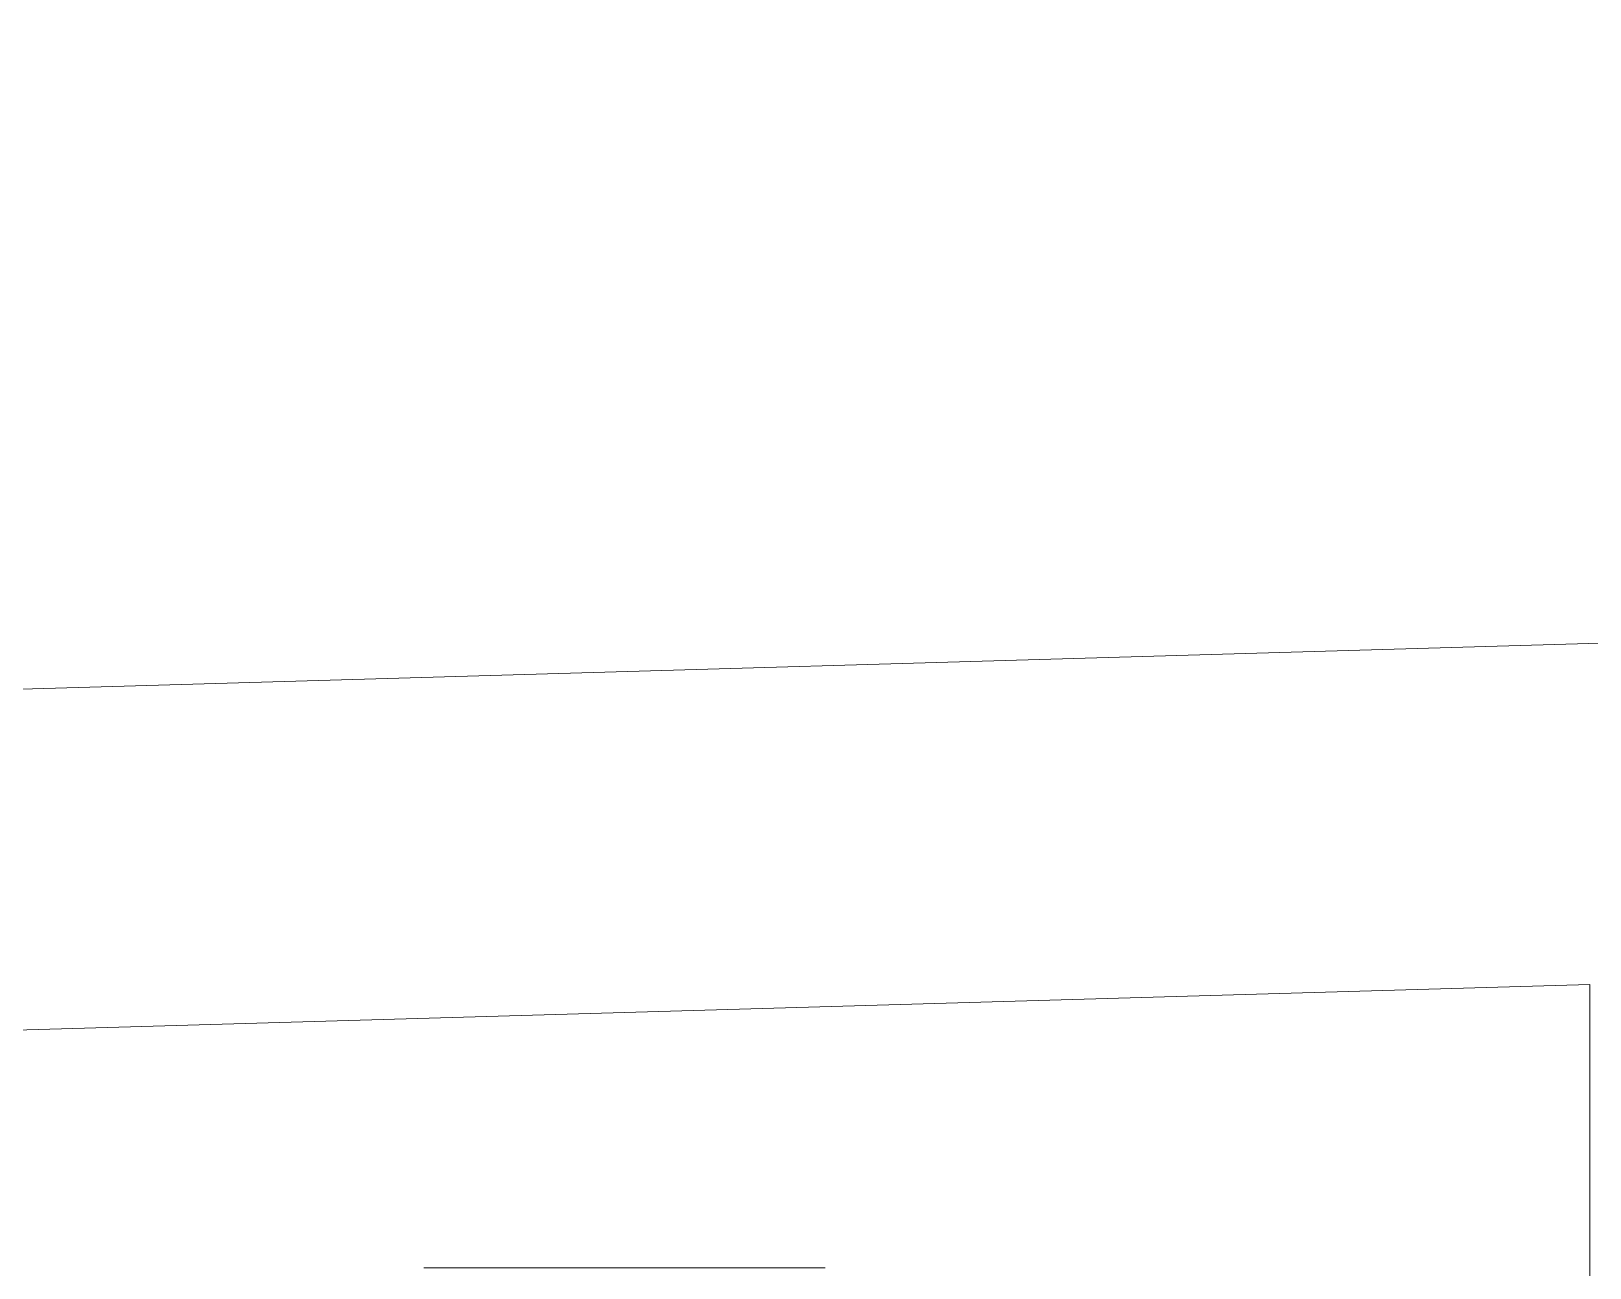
# Model space of a CAD drawing. Header units: metres. Extents: x 0 to 2861, y -1 to 1496.
# Drawn here: x 5.775 to 6.461, y 33.084 to 33.628 of the extents above; entities that cross this region are included whole.
import ezdxf

# ---------------------------------------------------------------- set-up
doc = ezdxf.new("R2010")
doc.units = ezdxf.units.M
doc.layers.add('ARS_DINDING', color=1, linetype='Continuous', lineweight=15)
doc.layers.add('FURNITURE', color=251, linetype='Continuous')

msp = doc.modelspace()

# ---------------------------------------------------------------- linework, layer by layer
at = {"layer": 'ARS_DINDING', "color": 251}
for points in [[(15.71134, 33.47855), (15.70696, 33.62848), (0.01134, 33.17088)], [(5.61134, 33.18409), (6.46134, 33.20887)], [(6.46134, 31.52155), (6.46134, 33.20887)]]:
    msp.add_lwpolyline(points, dxfattribs=at)
at = {"layer": 'FURNITURE', "lineweight": 13}
for points in [[(5.94987, 33.08409), (5.94814, 33.08406)], [(5.94987, 33.08409), (6.12305, 33.08409)], [(6.12305, 33.08409), (5.94987, 33.08409)], [(6.12478, 33.08406), (6.12305, 33.08409)]]:
    msp.add_lwpolyline(points, dxfattribs=at)

doc.saveas('drawing.dxf')
